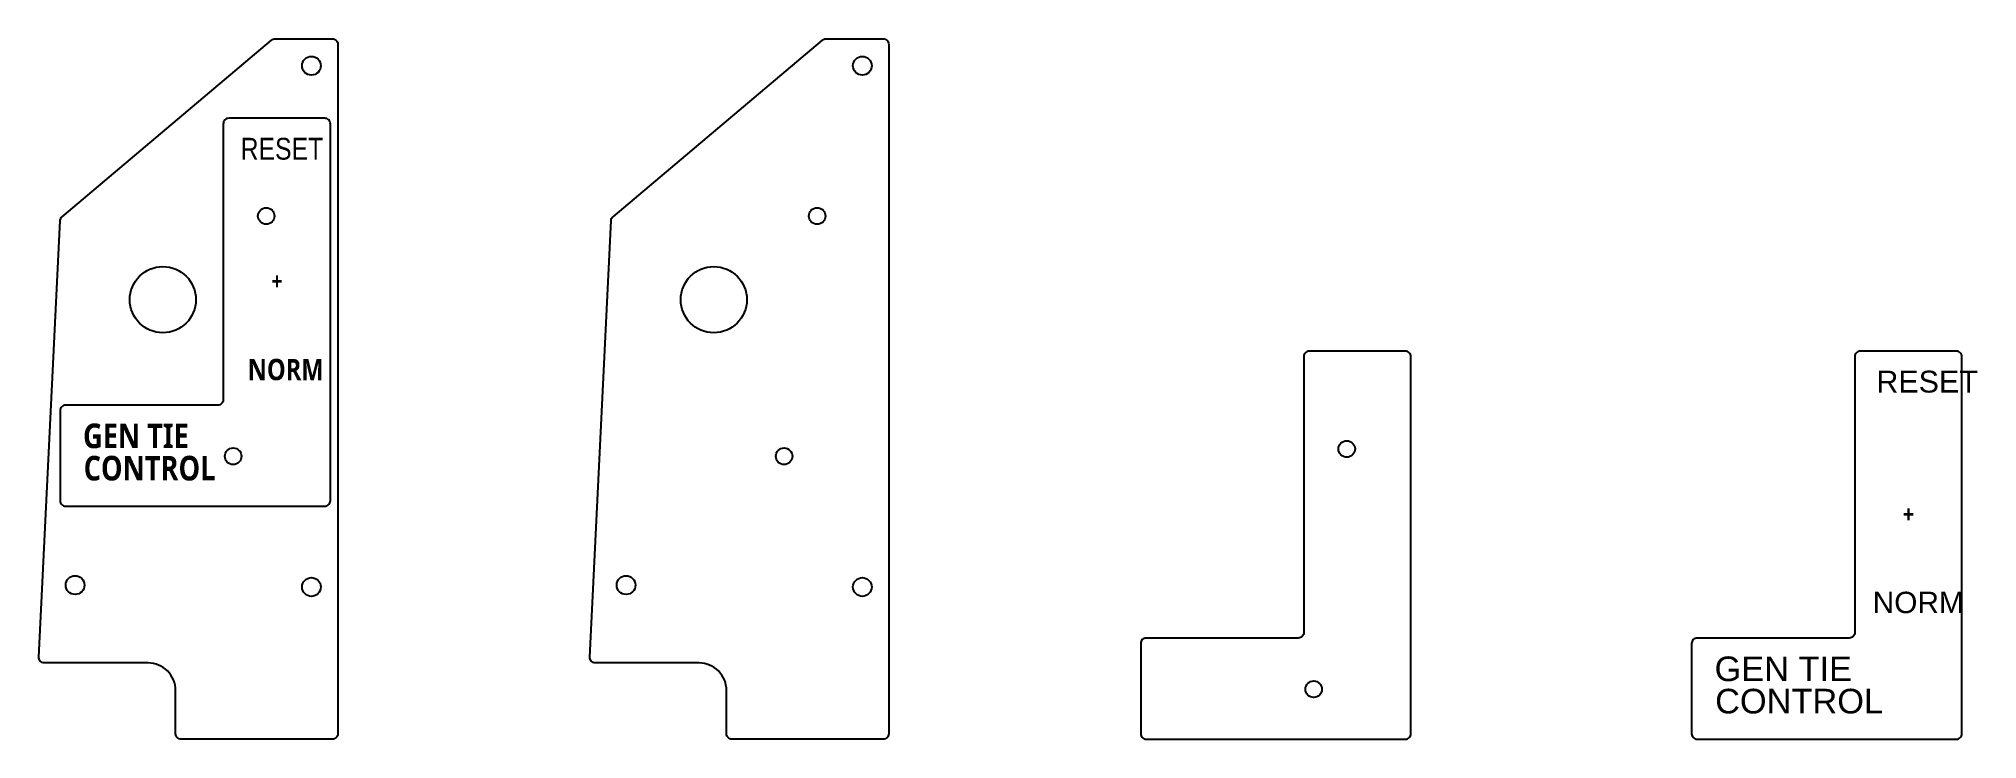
# Model space of a CAD drawing. Header units: millimetres. Extents: x 100 to 452, y 100 to 227.
import ezdxf

# ---------------------------------------------------------------- set-up
doc = ezdxf.new("R2010")
doc.units = ezdxf.units.MM
doc.layers.add('Layer1', color=7, linetype='Continuous')
doc.styles.add('Panel Heading', font='', dxfattribs={"width": 0.85})
doc.styles.add('Panel Title', font='ARLRDBD.TTF', dxfattribs={"width": 0.85})
doc.styles.get("Standard").update_dxf_attribs({"font": ''})
doc.styles.get('Panel Heading').set_extended_font_data('Roboto Mono Medium', bold=True)
doc.styles.get('Standard').set_extended_font_data('Arial-Rounded')

msp = doc.modelspace()

# ---------------------------------------------------------------- linework, layer by layer
at = {"layer": 'Layer1'}
for points in [[(153.27, 100), (125.83, 100, -0.414214), (124.83, 101), (124.83, 108.83, 0.414214), (119.83, 113.83), (101, 113.83, -0.428618), (100, 114.88), (103.88, 194.02, -0.20834), (104.23, 194.74), (142.23, 226.76, -0.176876), (142.87, 226.99), (153.27, 226.99, -0.414214), (154.27, 225.99), (154.27, 101, -0.414214)], [(253.27, 100), (225.83, 100, -0.414214), (224.83, 101), (224.83, 108.83, 0.414214), (219.83, 113.83), (201, 113.83, -0.428618), (200, 114.88), (203.88, 194.02, -0.20834), (204.23, 194.74), (242.23, 226.76, -0.176876), (242.87, 226.99), (253.27, 226.99, -0.414214), (254.27, 225.99), (254.27, 101, -0.414214)]]:
    msp.add_lwpolyline(points, format="xyb", close=True, dxfattribs=at)
at = {"layer": 'Layer1', "lineweight": -3}
for points in [[(104.88, 142.24), (151.93, 142.24, 0.414214), (152.93, 143.24), (152.93, 211.59, 0.414214), (151.93, 212.59), (134.48, 212.59, 0.414214), (133.48, 211.59), (133.48, 161.57, -0.414214), (132.48, 160.57), (104.88, 160.57, 0.414214), (103.88, 159.57), (103.88, 143.24, 0.414214)], [(301, 100), (348.05, 100, 0.414214), (349.05, 101), (349.05, 169.35, 0.414214), (348.05, 170.35), (330.61, 170.35, 0.414214), (329.61, 169.35), (329.61, 119.34, -0.414214), (328.61, 118.34), (301, 118.34, 0.414214), (300, 117.34), (300, 101, 0.414214)], [(401, 100), (448.05, 100, 0.414214), (449.05, 101), (449.05, 169.35, 0.414214), (448.05, 170.35), (430.61, 170.35, 0.414214), (429.61, 169.35), (429.61, 119.34, -0.414214), (428.61, 118.34), (401, 118.34, 0.414214), (400, 117.34), (400, 101, 0.414214)]]:
    msp.add_lwpolyline(points, format="xyb", close=True, dxfattribs=at)
for centre, radius in [((149.48, 222.11), 1.7), ((249.48, 222.11), 1.7), ((141.28, 194.86), 1.5), ((241.28, 194.86), 1.5), ((122.52, 179.69), 6), ((222.52, 179.69), 6), ((135.28, 151.3), 1.5), ((235.28, 151.3), 1.5), ((337.4, 152.62), 1.5), ((106.59, 127.94), 1.7), ((149.48, 127.6), 1.7), ((206.59, 127.94), 1.7), ((249.48, 127.6), 1.7), ((331.4, 109.06), 1.5)]:
    msp.add_circle(centre, radius, dxfattribs=at)

# ---------------------------------------------------------------- texts
at = {"layer": 'Layer1', "lineweight": -3, "width": 0.85}
for s, height, style, p in [('RESET', 3.959, 'Panel Title', (136.63, 205.08)), ('+', 3.18, 'Panel Heading', (142.23, 181.44)), ('NORM', 3.874, 'Panel Heading', (137.92, 165.09)), ('GEN TIE', 4.463, 'Panel Heading', (108.03, 152.77)), ('CONTROL', 4.463, 'Panel Heading', (108.14, 146.91)), ('+', 3.18, 'Panel Heading', (438.35, 139.2))]:
    msp.add_text(s, height=height, dxfattribs=dict(at, style=style)).set_placement(p)
at = {"layer": 'Layer1', "lineweight": -3}
for s, height, p in [('RESET', 3.959, (433.52, 162.85)), ('NORM', 3.874, (432.86, 122.86)), ('GEN TIE', 4.463, (404.16, 110.53)), ('CONTROL', 4.463, (404.26, 104.67))]:
    msp.add_text(s, height=height, dxfattribs=at).set_placement(p)

doc.saveas('drawing.dxf')
